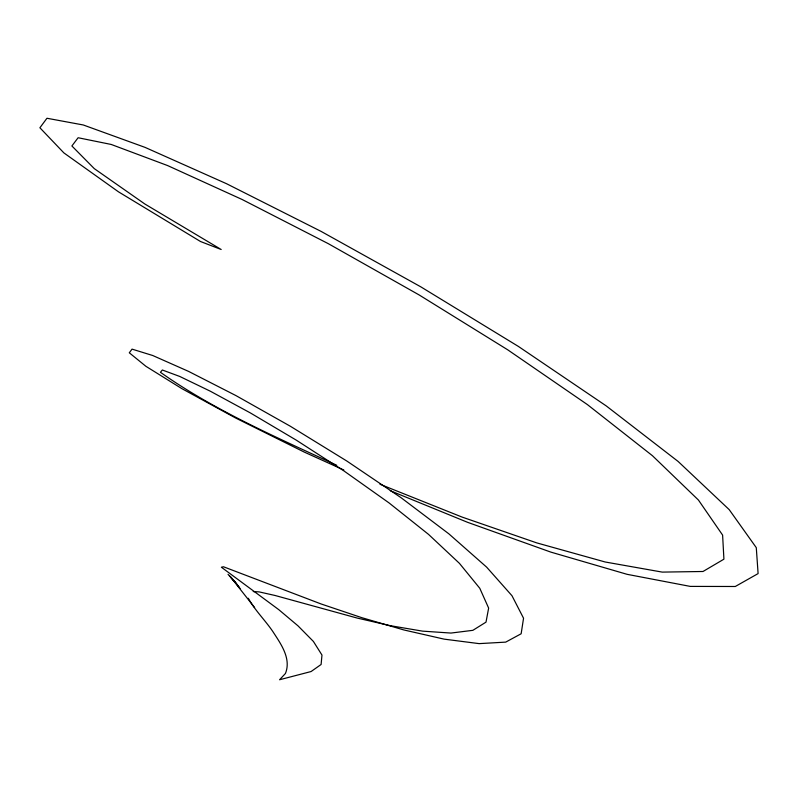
<?xml version="1.0" encoding="UTF-8"?>
<svg xmlns="http://www.w3.org/2000/svg" width="798" height="798" viewBox="0 0 798 798"><rect width="100%" height="100%" fill="white"/><g stroke="black" fill="none" stroke-linecap="round" stroke-linejoin="round"><path stroke-width="1.2" d="M253.235 591.567L259.071 591.877L275.12 595.498L357.175 618.061L390.392 625.702L422.561 631.138L450.95 633.063L472.865 630.33L486.012 622.131L488.635 608.086L479.788 588.286L459.429 563.348L428.516 534.371L389.015 502.89L343.719 470.77L296.168 440.077L250.303 412.895L210.203 391.15L179.779 376.466L162.353 370.003L160.438 372.297C214.822 410.701 276.607 437.324 336.766 465.284M390.292 490.73L467.558 522.311L550.869 552.116L627.088 574.321L690.28 586.4L735.287 586.49L758.1 573.592L756.285 547.657L729.202 509.633L678.12 461.453L606.221 405.903L518.381 346.422L420.905 286.901L321.065 231.38L226.572 183.73L145.027 147.371L83.281 124.977L46.952 118.254L39.9 127.77L63.89 152.907L118.443 191.799L200.498 241.505L221.186 249.505L144.907 204.039L94.294 168.637L71.89 145.974L78.104 137.735L111.221 144.458L167.62 165.575L242.083 199.47L328.267 243.649L419.179 294.971L507.767 349.843L587.418 404.606L652.435 455.708L698.43 500.037L722.609 535.089L723.916 559.179L703.018 571.488L662.23 572.106L605.213 562.001L536.705 542.879L462.042 517.064L379.968 484.246M343.828 470.002L304.287 452.097L235.689 418.042L181.884 388.646L145.914 366.312L129.296 352.796L132.049 349.125L152.727 355.509L188.587 371.399L235.879 395.559L290.193 426.162L346.811 461.025L401.095 497.723L448.855 533.832L486.64 567.139L511.987 595.737L523.548 618.231L521.144 633.772L505.703 642.121L479.139 643.627L444.147 639.138L403.898 629.961L361.793 617.672L321.175 603.996L223.49 566.77L221.355 567.208L278.751 609.642L297.993 625.841L313.395 641.442L321.973 655.058L321.105 664.485L311.09 671.537L279.579 679.746L285.435 673.492C291.519 658.45 280.687 643.687 272.856 631.577C265.136 620.166 254.901 610.33 248.298 598.251M228.029 574.321L234.422 581.124M229.365 575.747L235.55 582.6L230.702 577.163L254.612 607.557M235.38 582.321L240.068 588.485M235.41 582.36L238.941 587.019"/></g></svg>
